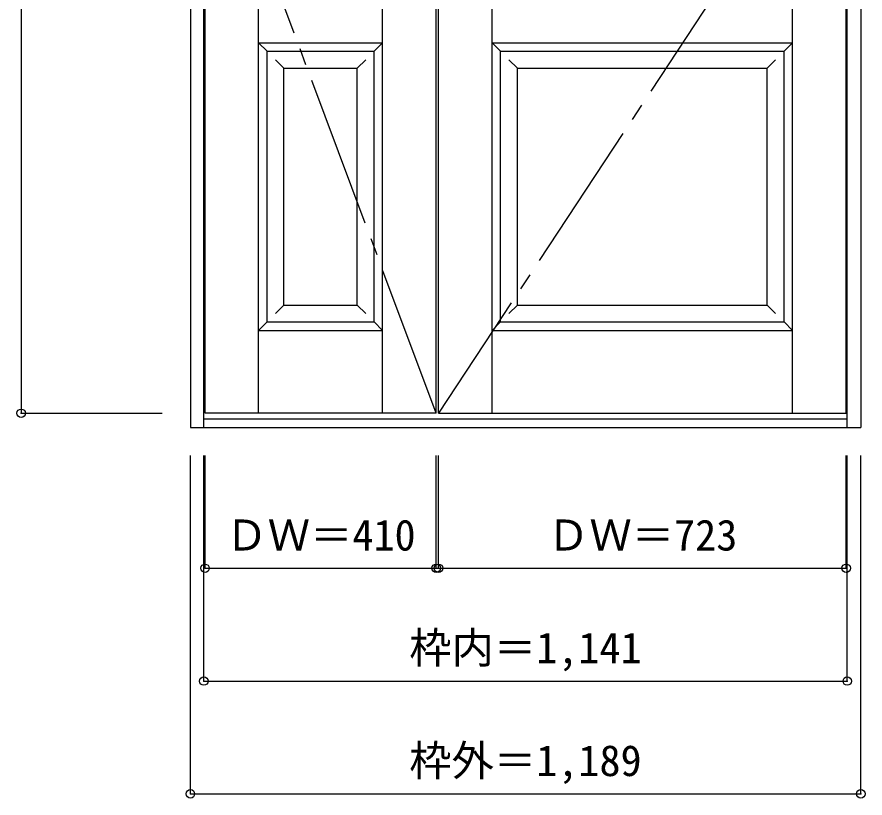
# Model space of a CAD drawing. Units: millimetres, scale not verified. Extents: x -905 to 678, y -1907 to 997.
# Drawn here: x -826 to 678, y -1907 to -522 of the extents above; entities that cross this region are included whole.
import ezdxf
from ezdxf.enums import TextEntityAlignment as Align

# ---------------------------------------------------------------- set-up
doc = ezdxf.new("R2010")
doc.units = ezdxf.units.MM
doc.header["$LTSCALE"] = 30
doc.header["$PDMODE"] = 32
doc.header["$PDSIZE"] = 15
doc.linetypes.add('CHAIN2', pattern=[12, 9, -1, 1, -1])
doc.linetypes.add('DASHED1', pattern=[1.8, 1.2, -0.6])
doc.layers.add('0-0', color=4, linetype='DASHED1')
doc.layers.add('0-1_寸法', color=7, linetype='Continuous')
doc.styles.add('ＭＳ ゴシック', font='')
doc.styles.get('ＭＳ ゴシック').set_extended_font_data('MS Gothic')

msp = doc.modelspace()

# ---------------------------------------------------------------- linework, layer by layer
at = {"layer": '0-0', "color": 3, "linetype": 'Continuous'}
for p, q in [((-518.74, 997.02), (-518.74, -1249.98)), ((-494.74, -1249.98), (-494.74, 997.02)), ((646.26, -1249.98), (646.26, 997.02)), ((670.26, 997.02), (670.26, -1249.98)), ((-492.74, -1224.98), (-492.74, 970.02)), ((-82.74, -1224.98), (-82.74, 970.02)), ((-78.74, -1224.98), (-78.74, 970.02)), ((644.26, -1224.98), (644.26, 970.02)), ((-382.74, -582.98), (-192.74, -582.98)), ((-382.74, -1062.98), (-382.74, -582.98)), ((-192.74, -1062.98), (-192.74, -582.98)), ((534.26, -1062.98), (534.26, -582.98)), ((-382.74, -1062.98), (-192.74, -1062.98)), ((31.26, -1062.98), (534.26, -1062.98)), ((-82.74, -1224.98), (-492.74, -1224.98)), ((-78.74, -1224.98), (644.26, -1224.98)), ((-494.74, -1234.98), (646.26, -1234.98)), ((-518.74, -1249.98), (670.26, -1249.98))]:
    msp.add_line(p, q, dxfattribs=at)
at = {"layer": '0-0', "color": 7, "linetype": 'Continuous'}
for p, q in [((-397.74, -1224.98), (-397.74, 970.02)), ((-177.74, -1224.98), (-177.74, 970.02)), ((16.26, -1224.98), (16.26, 970.02)), ((549.26, -1224.98), (549.26, 970.02)), ((-397.74, -567.98), (-382.74, -582.98)), ((-397.74, -567.98), (-177.74, -567.98)), ((-177.74, -567.98), (-192.74, -582.98)), ((16.26, -567.98), (31.26, -582.98)), ((16.26, -567.98), (549.26, -567.98)), ((549.26, -567.98), (534.26, -582.98)), ((-367.74, -597.98), (-352.74, -612.98)), ((-207.74, -597.98), (-222.74, -612.98)), ((46.26, -597.98), (61.26, -612.98)), ((519.26, -597.98), (504.26, -612.98)), ((-352.74, -1032.98), (-352.74, -612.98)), ((-352.74, -612.98), (-222.74, -612.98)), ((-222.74, -1032.98), (-222.74, -612.98)), ((61.26, -1032.98), (61.26, -612.98)), ((61.26, -612.98), (504.26, -612.98)), ((504.26, -1032.98), (504.26, -612.98)), ((-352.74, -1032.98), (-367.74, -1047.98)), ((-352.74, -1032.98), (-222.74, -1032.98)), ((-222.74, -1032.98), (-207.74, -1047.98)), ((61.26, -1032.98), (46.26, -1047.98)), ((61.26, -1032.98), (504.26, -1032.98)), ((504.26, -1032.98), (519.26, -1047.98)), ((-382.74, -1062.98), (-397.74, -1077.98)), ((-192.74, -1062.98), (-177.74, -1077.98)), ((31.26, -1062.98), (16.26, -1077.98)), ((534.26, -1062.98), (549.26, -1077.98)), ((-397.74, -1077.98), (-177.74, -1077.98)), ((16.26, -1077.98), (549.26, -1077.98))]:
    msp.add_line(p, q, dxfattribs=at)
at = {"layer": '0-0', "color": 7, "linetype": 'CHAIN2'}
for points in [[(-82.74, -1224.98), (-492.74, -127.48), (-82.74, 970.02)], [(-78.74, 970.02), (644.26, -127.48), (-78.74, -1224.98)]]:
    msp.add_lwpolyline(points, dxfattribs=at)
at = {"layer": '0-0', "color": 3, "linetype": 'Continuous'}
msp.add_lwpolyline([(31.26, -1062.98), (31.26, -582.98), (534.26, -582.98)], dxfattribs=at)
at = {"layer": '0-1_寸法', "color": 4}
for p, q in [((-818.74, 970.02), (-818.74, -1224.98)), ((-818.74, -1224.98), (-568.74, -1224.98)), ((-518.74, -1899.98), (-518.74, -1299.98)), ((-494.74, -1699.98), (-494.74, -1299.98)), ((-492.74, -1499.98), (-492.74, -1299.98)), ((-82.74, -1499.98), (-82.74, -1299.98)), ((644.26, -1499.98), (644.26, -1299.98)), ((646.26, -1699.98), (646.26, -1299.98)), ((670.26, -1899.98), (670.26, -1299.98)), ((-78.74, -1499.98), (644.26, -1499.98)), ((-494.74, -1699.98), (646.26, -1699.98)), ((-518.74, -1899.98), (670.26, -1899.98))]:
    msp.add_line(p, q, dxfattribs=at)
msp.add_lwpolyline([(-492.74, -1499.98), (-82.74, -1499.98), (-78.74, -1499.98), (-78.74, -1299.98)], dxfattribs=at)
at = {"layer": '0-1_寸法'}
for p in [(-818.74, -1224.98), (-492.74, -1499.98), (-82.74, -1499.98), (-78.74, -1499.98), (644.26, -1499.98), (-494.74, -1699.98), (646.26, -1699.98), (-518.74, -1899.98), (670.26, -1899.98)]:
    msp.add_point(p, dxfattribs=at)

# ---------------------------------------------------------------- texts
at = {"layer": '0-1_寸法', "style": 'ＭＳ ゴシック'}
for s, p in [('ＤＷ＝410', (-456.49, -1484.98)), ('ＤＷ＝723', (114.01, -1484.98)), ('枠内＝1,141', (-130.49, -1684.98)), ('枠外＝1,189', (-130.49, -1884.98))]:
    msp.add_text(s, height=54.99, dxfattribs=at).set_placement(p, align=Align.BOTTOM_LEFT)

doc.saveas('drawing.dxf')
